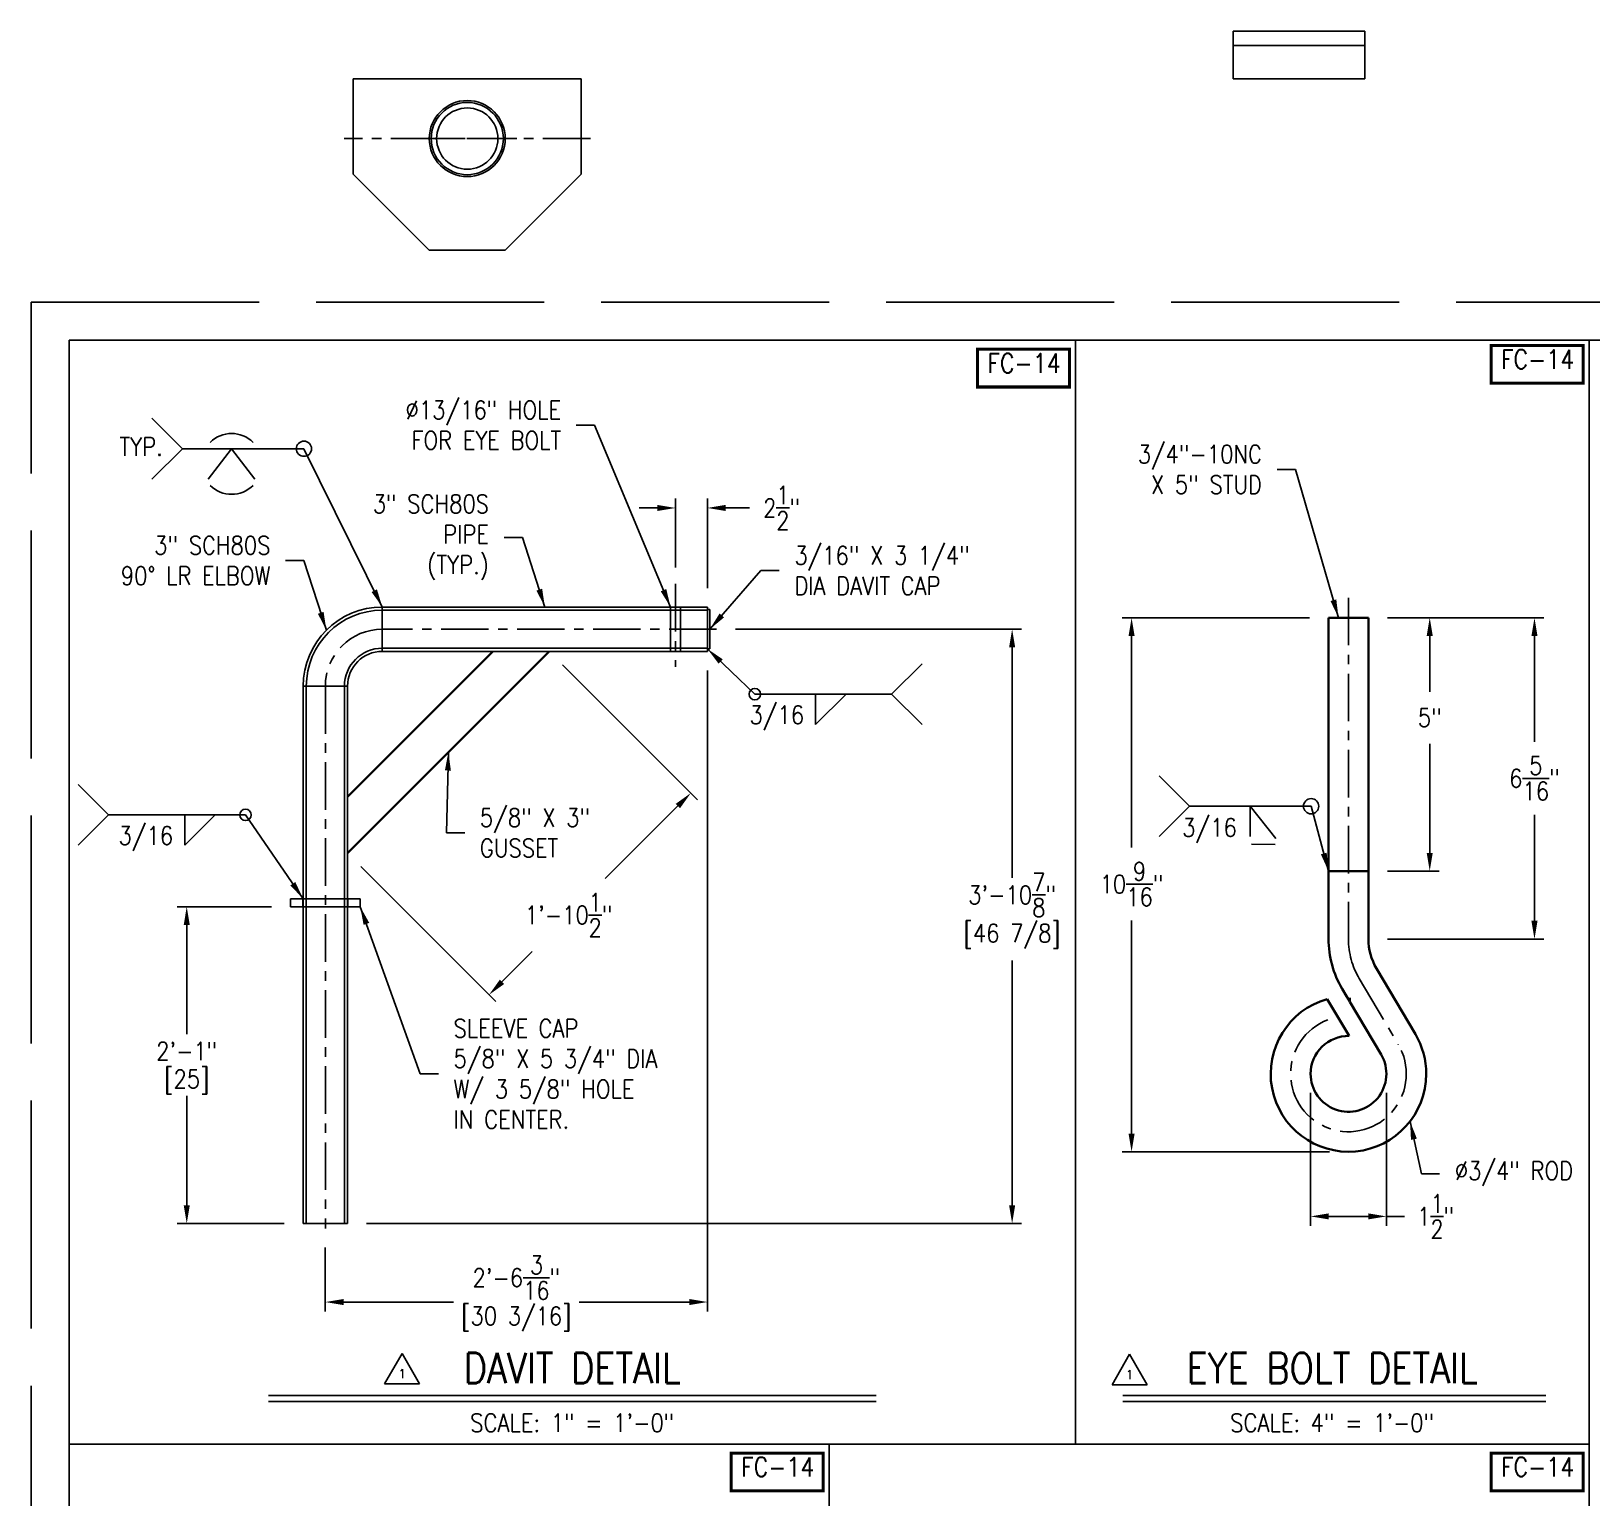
# Model space of a CAD drawing. Extents: x -189 to 279, y 9 to 246.
# Drawn here: x -9 to 114.2, y 130.7 to 246.4 of the extents above; entities that cross this region are included whole.
import ezdxf
from ezdxf.enums import TextEntityAlignment as Align

# ---------------------------------------------------------------- set-up
doc = ezdxf.new("R2010")
doc.units = 0
doc.header["$LTSCALE"] = 3
doc.header["$MEASUREMENT"] = 0
doc.header["$PDMODE"] = 33
doc.header["$PDSIZE"] = -0.5
doc.linetypes.add('AM_ISO02W050', pattern=[7.5, 6, -1.5])
doc.linetypes.add('CENTER', pattern=[2, 1.25, -0.25, 0.25, -0.25])
doc.layers.get('0').update_dxf_attribs({"linetype": 'CONTINUOUS'})
doc.layers.get('Defpoints').update_dxf_attribs({"linetype": 'CONTINUOUS'})
for name, color, linetype in [('11-2 PIPE', 7, 'CONTINUOUS'), ('CENTER', 5, 'CENTER'), ('DIM', 1, 'CONTINUOUS'), ('EXTERNALS', 3, 'CONTINUOUS'), ('FLG', 2, 'CONTINUOUS'), ('muoto', 4, 'CONTINUOUS'), ('PIVOT', 30, 'CONTINUOUS'), ('TEXT', 4, 'CONTINUOUS')]:
    doc.layers.add(name, color=color, linetype=linetype)
doc.layers.add('AM_0', color=7, linetype='CONTINUOUS', lineweight=30)
doc.layers.add('AM_7', color=142, linetype='CENTER', lineweight=25)
doc.styles.add('ROMANS', font='ROMANS.shx', dxfattribs={"width": 0.85, "height": 1.44})
doc.styles.get("Standard").update_dxf_attribs({"font": 'sanss___.ttf'})
doc.dimstyles.get("Standard").update_dxf_attribs({"dimtxt": 0.18, "dimasz": 0.18, "dimexe": 0.18, "dimexo": 0.0625, "dimgap": 0.09, "dimtad": 0, "dimtih": 1, "dimtoh": 1, "dimdec": 4, "dimzin": 0, "dimdsep": 46, "dimtxsty": 'Standard', "dimcen": 0.09, "dimadec": 0, "dimazin": 0, "dimtfac": 1, "dimtdec": 4, "dimtofl": 0, "dimtmove": 0, "dimatfit": 3, "dimfxl": 1, "dimtolj": 1, "dimtzin": 0, "dimarcsym": 0})

# ---------------------------------------------------------------- blocks, each defined once
blk = doc.blocks.new('*D80')
at = {"layer": 'Defpoints', "color": 0, "transparency": 16777216}
for p in [(41.87, 208.77), (41.87, 202.57), (44.39, 200.95)]:
    blk.add_point(p, dxfattribs=at)
at = {"layer": 'DIM', "color": 0, "lineweight": -2, "transparency": 16777216}
for p, q in [((41.87, 204.07), (41.87, 209.52)), ((44.39, 202.45), (44.39, 209.52)), ((40.43, 208.77), (38.99, 208.77)), ((45.83, 208.77), (47.71, 208.77))]:
    blk.add_line(p, q, dxfattribs=at)
at = {"layer": 'DIM', "color": 0, "transparency": 16777216}
for points in [[(40.43, 209.01), (40.43, 208.53), (41.87, 208.77)], [(45.83, 209.01), (45.83, 208.53), (44.39, 208.77)]]:
    blk.add_solid(points, dxfattribs=at)
at = {"layer": 'DIM', "color": 0, "transparency": 16777216, "insert": (50.25, 208.77), "char_height": 1.44, "attachment_point": 5, "style": 'ROMANS'}
blk.add_mtext('\\A1;2{\\H1x;\\S1/2;}"', dxfattribs=at)
blk = doc.blocks.new('*D81')
at = {"layer": 'Defpoints', "color": 0, "transparency": 16777216}
for p in [(44.39, 197.45), (14.22, 151.91), (44.39, 146.1)]:
    blk.add_point(p, dxfattribs=at)
at = {"layer": 'DIM', "color": 0, "lineweight": -2, "transparency": 16777216}
for p, q in [((44.39, 195.95), (44.39, 145.35)), ((14.22, 150.41), (14.22, 145.35)), ((15.66, 146.1), (24.35, 146.1)), ((42.95, 146.1), (34.27, 146.1))]:
    blk.add_line(p, q, dxfattribs=at)
at = {"layer": 'DIM', "color": 0, "transparency": 16777216}
for points in [[(15.66, 146.34), (15.66, 145.86), (14.22, 146.1)], [(42.95, 146.34), (42.95, 145.86), (44.39, 146.1)]]:
    blk.add_solid(points, dxfattribs=at)
at = {"layer": 'DIM', "color": 0, "transparency": 16777216, "char_height": 1.44, "attachment_point": 5, "style": 'ROMANS'}
for s, insert in [('\\A1;2\'-6{\\H1x;\\S3/16;}"', (29.31, 148.02)), ('\\A1;[30 3/16]', (29.31, 144.76))]:
    blk.add_mtext(s, dxfattribs=dict(at, insert=insert))
blk = doc.blocks.new('*D82')
at = {"layer": 'Defpoints', "color": 0, "transparency": 16777216}
for p in [(45.11, 199.2), (15.97, 152.3), (68.45, 152.3)]:
    blk.add_point(p, dxfattribs=at)
at = {"layer": 'DIM', "color": 0, "lineweight": -2, "transparency": 16777216}
for p, q in [((46.61, 199.2), (69.2, 199.2)), ((68.45, 197.76), (68.45, 179.57)), ((68.45, 153.74), (68.45, 173.05)), ((17.47, 152.3), (69.2, 152.3))]:
    blk.add_line(p, q, dxfattribs=at)
at = {"layer": 'DIM', "color": 0, "transparency": 16777216}
for points in [[(68.21, 197.76), (68.69, 197.76), (68.45, 199.2)], [(68.21, 153.74), (68.69, 153.74), (68.45, 152.3)]]:
    blk.add_solid(points, dxfattribs=at)
at = {"layer": 'DIM', "color": 0, "transparency": 16777216, "char_height": 1.44, "attachment_point": 5, "style": 'ROMANS'}
for s, insert in [('\\A1;3\'-10{\\H1x;\\S7/8;}"', (68.45, 178.23)), ('\\A1;[46 7/8]', (68.45, 174.97))]:
    blk.add_mtext(s, dxfattribs=dict(at, insert=insert))
blk = doc.blocks.new('*D83')
at = {"layer": 'Defpoints', "color": 0, "transparency": 16777216}
for p in [(31.9, 197.45), (43.08, 186.27), (15.97, 181.53)]:
    blk.add_point(p, dxfattribs=at)
at = {"layer": 'DIM', "color": 0, "lineweight": -2, "transparency": 16777216}
for p, q in [((32.96, 196.39), (43.61, 185.74)), ((42.06, 185.25), (36.32, 179.52)), ((17.03, 180.47), (27.68, 169.82)), ((28.17, 171.37), (30.56, 173.76))]:
    blk.add_line(p, q, dxfattribs=at)
at = {"layer": 'DIM', "color": 0, "transparency": 16777216}
for points in [[(41.89, 185.42), (42.23, 185.08), (43.08, 186.27)], [(28, 171.54), (28.34, 171.2), (27.15, 170.35)]]:
    blk.add_solid(points, dxfattribs=at)
at = {"layer": 'DIM', "color": 0, "transparency": 16777216, "insert": (33.44, 176.64), "char_height": 1.44, "attachment_point": 5, "style": 'ROMANS'}
blk.add_mtext('\\A1;1\'-10{\\H1x;\\S1/2;}"', dxfattribs=at)
blk = doc.blocks.new('*D85')
at = {"layer": 'Defpoints', "color": 0, "transparency": 16777216}
for p in [(96.58, 200.11), (96.58, 180.11), (101.42, 180.11)]:
    blk.add_point(p, dxfattribs=at)
at = {"layer": 'DIM', "color": 0, "lineweight": -2, "transparency": 16777216}
for p, q in [((98.08, 200.11), (102.17, 200.11)), ((101.42, 198.67), (101.42, 194.27)), ((101.42, 181.55), (101.42, 190.16)), ((98.08, 180.11), (102.17, 180.11))]:
    blk.add_line(p, q, dxfattribs=at)
at = {"layer": 'DIM', "color": 0, "transparency": 16777216}
for points in [[(101.18, 198.67), (101.66, 198.67), (101.42, 200.11)], [(101.18, 181.55), (101.66, 181.55), (101.42, 180.11)]]:
    blk.add_solid(points, dxfattribs=at)
at = {"layer": 'DIM', "color": 0, "transparency": 16777216, "insert": (101.42, 192.22), "char_height": 1.44, "attachment_point": 5, "style": 'ROMANS'}
blk.add_mtext('\\A1;5"', dxfattribs=at)
blk = doc.blocks.new('*D86')
at = {"layer": 'Defpoints', "color": 0, "transparency": 16777216}
for p in [(96.58, 200.11), (96.58, 174.75), (109.69, 174.75)]:
    blk.add_point(p, dxfattribs=at)
at = {"layer": 'DIM', "color": 0, "lineweight": -2, "transparency": 16777216}
for p, q in [((98.08, 200.11), (110.44, 200.11)), ((109.69, 198.67), (109.69, 190.31)), ((109.69, 176.19), (109.69, 184.55)), ((98.08, 174.75), (110.44, 174.75))]:
    blk.add_line(p, q, dxfattribs=at)
at = {"layer": 'DIM', "color": 0, "transparency": 16777216}
for points in [[(109.45, 198.67), (109.93, 198.67), (109.69, 200.11)], [(109.45, 176.19), (109.93, 176.19), (109.69, 174.75)]]:
    blk.add_solid(points, dxfattribs=at)
at = {"layer": 'DIM', "color": 0, "transparency": 16777216, "insert": (109.69, 187.43), "char_height": 1.44, "attachment_point": 5, "style": 'ROMANS'}
blk.add_mtext('\\A1;6{\\H1x;\\S5/16;}"', dxfattribs=at)
blk = doc.blocks.new('*D87')
at = {"layer": 'Defpoints', "color": 0, "transparency": 16777216}
for p in [(93.43, 200.11), (77.88, 157.96), (95, 157.96)]:
    blk.add_point(p, dxfattribs=at)
at = {"layer": 'DIM', "color": 0, "lineweight": -2, "transparency": 16777216}
for p, q in [((91.93, 200.11), (77.13, 200.11)), ((77.88, 198.67), (77.88, 181.96)), ((77.88, 159.4), (77.88, 176.2)), ((93.5, 157.96), (77.13, 157.96))]:
    blk.add_line(p, q, dxfattribs=at)
at = {"layer": 'DIM', "color": 0, "transparency": 16777216}
for points in [[(77.64, 198.67), (78.12, 198.67), (77.88, 200.11)], [(77.64, 159.4), (78.12, 159.4), (77.88, 157.96)]]:
    blk.add_solid(points, dxfattribs=at)
at = {"layer": 'DIM', "color": 0, "transparency": 16777216, "insert": (77.88, 179.08), "char_height": 1.44, "attachment_point": 5, "style": 'ROMANS'}
blk.add_mtext('\\A1;10{\\H1x;\\S9/16;}"', dxfattribs=at)
blk = doc.blocks.new('*D88')
at = {"layer": 'Defpoints', "color": 0, "transparency": 16777216}
for p in [(92.01, 164.11), (98, 164.11), (98, 152.86)]:
    blk.add_point(p, dxfattribs=at)
at = {"layer": 'DIM', "color": 0, "lineweight": -2, "transparency": 16777216}
for p, q in [((92.01, 162.61), (92.01, 152.11)), ((98, 162.61), (98, 152.11)), ((93.45, 152.86), (96.56, 152.86)), ((98, 152.86), (99.44, 152.86))]:
    blk.add_line(p, q, dxfattribs=at)
at = {"layer": 'DIM', "color": 0, "transparency": 16777216}
for points in [[(93.45, 153.1), (93.45, 152.62), (92.01, 152.86)], [(96.56, 153.1), (96.56, 152.62), (98, 152.86)]]:
    blk.add_solid(points, dxfattribs=at)
at = {"layer": 'DIM', "color": 0, "transparency": 16777216, "insert": (101.89, 152.86), "char_height": 1.44, "attachment_point": 5, "style": 'ROMANS'}
blk.add_mtext('\\A1;1{\\H1x;\\S1/2;}"', dxfattribs=at)
blk = doc.blocks.new('*D95')
at = {"layer": 'Defpoints', "color": 0, "transparency": 16777216}
for p in [(3.28, 177.3), (11.47, 177.3), (12.47, 152.3)]:
    blk.add_point(p, dxfattribs=at)
at = {"layer": 'DIM', "color": 0, "lineweight": -2, "transparency": 16777216}
for p, q in [((9.97, 177.3), (2.53, 177.3)), ((3.28, 175.86), (3.28, 167.24)), ((3.28, 153.74), (3.28, 162.37)), ((10.97, 152.3), (2.53, 152.3))]:
    blk.add_line(p, q, dxfattribs=at)
at = {"layer": 'DIM', "color": 0, "transparency": 16777216}
for points in [[(3.04, 175.86), (3.52, 175.86), (3.28, 177.3)], [(3.04, 153.74), (3.52, 153.74), (3.28, 152.3)]]:
    blk.add_solid(points, dxfattribs=at)
at = {"layer": 'DIM', "color": 0, "transparency": 16777216, "char_height": 1.44, "attachment_point": 5, "style": 'ROMANS'}
for s, insert in [('\\A1;2\'-1"', (3.28, 165.9)), ('\\A1;[25]', (3.28, 163.46))]:
    blk.add_mtext(s, dxfattribs=dict(at, insert=insert))

msp = doc.modelspace()

# ---------------------------------------------------------------- linework, layer by layer
for p, q in [((-6, 18), (-6, 222)), ((-6, 222), (270, 222)), ((-6, 222), (-6, 42)), ((270, 222), (18, 222)), ((73.44618, 222), (73.44618, 134.88749)), ((114, 222), (114, 132)), ((114, 46.8), (114, 222)), ((73.44618, 134.88749), (-6, 134.88749)), ((54, 134.88749), (54, 18)), ((114, 134.88749), (73.44618, 134.88749)), ((114, 132), (114, 18))]:
    msp.add_line(p, q)
at = {"layer": '11-2 PIPE'}
for radius in [2.85, 2.415]:
    msp.add_circle((25.42706, 237.92225), radius, dxfattribs=at)
at = {"layer": 'AM_0'}
for p, q in [((93.42985, 200.10607), (93.42985, 174.75174)), ((93.42985, 200.10607), (96.57945, 200.10607)), ((96.57945, 174.75174), (96.57945, 200.10607)), ((15.97267, 185.98304), (27.44228, 197.45264)), ((31.89649, 197.45264), (15.97267, 181.52882)), ((93.42985, 180.10607), (96.57945, 180.10607)), ((100.28947, 167.23521), (97.21664, 172.42495)), ((94.50647, 170.82027), (94.84421, 170.24985)), ((94.85543, 170.23091), (95.1047, 169.80992)), ((95.1047, 169.80992), (95.10972, 170.09653)), ((95.05611, 167.09945), (93.33136, 170.0124)), ((95.11591, 169.79098), (97.57931, 165.63053))]:
    msp.add_line(p, q, dxfattribs=at)
for centre, radius, start, end in [((101.14638, 174.75174), 7.71654, 180, 210.6296995), ((101.14638, 174.75174), 4.56693, 180, 210.6296995), ((95.00465, 164.10607), 6.14173, 105.8174073, 0), ((95.00465, 164.10607), 2.99213, 89.0132958, 180), ((95.00465, 164.10607), 6.14173, 0, 30.6296995), ((95.00465, 164.10607), 2.99213, 180, 30.6296995)]:
    msp.add_arc(centre, radius, start, end, dxfattribs=at)
at = {"layer": 'AM_7'}
for p, q in [((95.00465, 201.68088), (95.00465, 174.75174)), ((95.86156, 171.62261), (98.93439, 166.43287)), ((92.01252, 164.10607), (92.01253, 164.11042)), ((97.99678, 164.10607), (97.99677, 164.11359))]:
    msp.add_line(p, q, dxfattribs=at)
for centre, radius, start, end in [((101.14638, 174.75174), 6.14173, 180, 210.6296995), ((95.00465, 164.10607), 4.56693, 110.9977885, 30.6296995)]:
    msp.add_arc(centre, radius, start, end, dxfattribs=at)
at = {"layer": 'CENTER'}
for p, q in [((35.14706, 237.92225), (15.70706, 237.92225)), ((21.51251, 237.92225), (25.42706, 237.92225)), ((29.34162, 237.92225), (25.42706, 237.92225)), ((41.87228, 202.76801), (41.87228, 196.24025)), ((45.10964, 199.20264), (18.72267, 199.20264)), ((14.22267, 194.70264), (14.22267, 151.90737))]:
    msp.add_line(p, q, dxfattribs=at)
msp.add_arc((18.72267, 194.70264), 4.5, 90, 180, dxfattribs=at)
at = {"layer": 'Defpoints', "linetype": 'AM_ISO02W050'}
for p, q in [((-9, 9), (-9, 225)), ((-9, 225), (279, 225))]:
    msp.add_line(p, q, dxfattribs=at)
at = {"layer": 'DIM'}
for p, q in [((2.9352, 213.44486), (0.5352, 215.84486)), ((2.9352, 213.44486), (0.5352, 211.04486)), ((12.5352, 213.44486), (2.9352, 213.44486)), ((6.82193, 213.44486), (4.98035, 211.04486)), ((6.82193, 213.44486), (8.66352, 211.04486)), ((58.93355, 194.07332), (61.33355, 196.47332)), ((48.13229, 194.07332), (58.93355, 194.07332)), ((52.93229, 194.07332), (52.93229, 191.67332)), ((52.93229, 191.67332), (55.33229, 194.07332)), ((58.93355, 194.07332), (61.33355, 191.67332)), ((82.45318, 185.2277), (80.05318, 187.6277)), ((-2.88505, 184.54386), (-5.28505, 186.94386)), ((82.45318, 185.2277), (80.05318, 182.8277)), ((82.45318, 185.2277), (92.05318, 185.2277)), ((87.25318, 185.2277), (87.25318, 182.8277)), ((87.25318, 185.2277), (89.27475, 182.68409)), ((-2.88505, 184.54386), (-5.28505, 182.14386)), ((7.91621, 184.54386), (-2.88505, 184.54386)), ((3.11621, 184.54386), (3.11621, 182.14386)), ((3.11621, 182.14386), (5.51621, 184.54386)), ((87.35199, 182.24064), (89.21559, 182.21107)), ((9.72309, 138.72749), (57.72309, 138.72749)), ((9.72309, 138.24749), (57.72309, 138.24749)), ((77.1774, 138.72749), (110.57938, 138.72749)), ((77.1774, 138.24749), (110.57938, 138.24749))]:
    msp.add_line(p, q, dxfattribs=at)
for centre, radius in [((12.5352, 213.44486), 0.6), ((48.13229, 194.07332), 0.45), ((7.91621, 184.54386), 0.45), ((92.05318, 185.2277), 0.6)]:
    msp.add_circle(centre, radius, dxfattribs=at)
for start, end in [(45, 135), (225, 315)]:
    msp.add_arc((6.82193, 212.24486), 2.4, start, end, dxfattribs=at)
at = {"layer": 'EXTERNALS'}
for p, q in [((44.39196, 200.75776), (44.57946, 200.75776)), ((44.57946, 200.75776), (44.57946, 197.64753)), ((44.57946, 197.64753), (44.39196, 197.64753)), ((11.46677, 177.30107), (11.46677, 177.92607)), ((16.97858, 177.92607), (11.46677, 177.92607)), ((12.45102, 177.30107), (12.45102, 177.92607)), ((15.99433, 177.92607), (15.99433, 177.30107)), ((16.97858, 177.92607), (16.97858, 177.30107)), ((16.97858, 177.30107), (11.46677, 177.30107))]:
    msp.add_line(p, q, dxfattribs=at)
at = {"layer": 'FLG'}
for p, q in [((85.89581, 242.64311), (85.89581, 246.39311)), ((96.30206, 245.26811), (85.89581, 245.26811)), ((96.30206, 242.64311), (96.30206, 246.39311)), ((96.30206, 242.64311), (85.89581, 242.64311))]:
    msp.add_line(p, q, dxfattribs=at)
at = {"layer": 'muoto'}
for p, q in [((85.89581, 246.39311), (96.30206, 246.39311)), ((85.89581, 245.26811), (96.30206, 245.26811))]:
    msp.add_line(p, q, dxfattribs=at)
at = {"layer": 'PIVOT'}
for p, q in [((16.42706, 242.64311), (16.42706, 235.10975)), ((16.42706, 242.64311), (34.42706, 242.64311)), ((34.42706, 242.64311), (34.42706, 235.10975)), ((16.42706, 235.10975), (22.42706, 229.10975)), ((34.42706, 235.10975), (28.42706, 229.10975)), ((28.42706, 229.10975), (22.42706, 229.10975)), ((18.72267, 200.95264), (44.39196, 200.95264)), ((18.72267, 197.45264), (18.72267, 200.95264)), ((41.47858, 197.46174), (41.47858, 200.95264)), ((42.26598, 200.95264), (42.26598, 197.46173)), ((44.39196, 197.45264), (44.39196, 200.95264)), ((18.72267, 200.70461), (44.39196, 200.70461)), ((44.39196, 197.70068), (18.72267, 197.70068)), ((27.44228, 197.45264), (18.72267, 197.45264)), ((27.44228, 197.45264), (31.89649, 197.45264)), ((44.39196, 197.45264), (31.89649, 197.45264)), ((12.47267, 177.89162), (12.47267, 194.70264)), ((15.97267, 194.70264), (12.47267, 194.70264)), ((12.7207, 152.30107), (12.7207, 194.70264)), ((15.72464, 194.70264), (15.72464, 152.30107)), ((15.97267, 194.70264), (15.97267, 185.98304)), ((15.97267, 181.52882), (15.97267, 185.98304)), ((15.97267, 181.52882), (15.97267, 177.89162)), ((12.47267, 152.30107), (12.47267, 177.89162)), ((15.97267, 177.89162), (15.97267, 152.30107)), ((15.97267, 152.30107), (12.47267, 152.30107))]:
    msp.add_line(p, q, dxfattribs=at)
msp.add_circle((25.42706, 237.92225), 3, dxfattribs=at)
for radius in [6.25, 6.00197, 2.99803, 2.75]:
    msp.add_arc((18.72267, 194.70264), radius, 90, 180, dxfattribs=at)
at = {"layer": 'TEXT'}
for p, q in [((20.28451, 142.04106), (18.89887, 139.64106)), ((21.67015, 139.64106), (20.28451, 142.04106)), ((77.72719, 141.97623), (76.34155, 139.57623)), ((79.11283, 139.57623), (77.72719, 141.97623)), ((18.89887, 139.64106), (21.67015, 139.64106)), ((76.34155, 139.57623), (79.11283, 139.57623))]:
    msp.add_line(p, q, dxfattribs=at)
at = {"layer": 'TEXT', "const_width": 0.24}
for points in [[(65.7166, 221.29154), (65.7166, 218.31485), (72.98101, 218.31485), (72.98101, 221.29154)], [(106.27042, 221.59622), (106.27042, 218.61953), (113.53483, 218.61953), (113.53483, 221.59622)], [(46.27042, 134.17903), (46.27042, 131.20234), (53.53483, 131.20234), (53.53483, 134.17903)], [(106.27042, 134.17903), (106.27042, 131.20234), (113.53483, 131.20234), (113.53483, 134.17903)]]:
    msp.add_lwpolyline(points, close=True, dxfattribs=at)

# ---------------------------------------------------------------- texts
at = {"layer": 'DIM', "style": 'ROMANS', "width": 0.85}
msp.add_text('TYP.', height=1.44, dxfattribs=at).set_placement((-0.32341, 213.61433), align=Align.MIDDLE_CENTER)
for p in [(47.71538, 191.72261), (-2.10071, 182.19316), (81.87718, 182.8277)]:
    msp.add_text('3/16', height=1.44, dxfattribs=at).set_placement(p)
for s, height, p in [('DAVIT DETAIL', 2.4, (33.72309, 139.68749)), ('EYE BOLT DETAIL', 2.4, (93.72309, 139.68749)), ('SCALE: 1" = 1\'-0"', 1.44, (33.72309, 135.84749)), ('SCALE: 4" = 1\'-0"', 1.44, (93.72309, 135.84749))]:
    msp.add_text(s, height=height, dxfattribs=at).set_placement(p, align=Align.CENTER)
at = {"layer": 'DIM', "char_height": 1.44, "style": 'ROMANS'}
for s, insert, attachment_point in [('%%C13/16" HOLE\\PFOR EYE BOLT', (32.83594, 215.30316), 6), ('\\A1;3/4"-10NC \\PX 5" STUD', (88.17446, 211.81138), 6), ('3" SCH80S\\PPIPE\\P(TYP.)', (27.14325, 206.4496), 6), ('3" SCH80S\\P90%%D LR ELBOW', (9.88919, 204.61902), 6), ('3/16" X 3 1/4"\\PDIA DAVIT CAP', (51.25574, 203.82298), 4), ('5/8" X 3"\\PGUSSET', (26.42539, 183.1299), 4), ('SLEEVE CAP\\P5/8" X 5 3/4" DIA\\PW/ 3 5/8" HOLE\\PIN CENTER.', (24.35171, 164.10452), 4), ('%%C3/4" ROD', (103.40305, 156.2218), 4)]:
    msp.add_mtext(s, dxfattribs=dict(at, insert=insert, attachment_point=attachment_point))
at = {"layer": 'TEXT', "style": 'ROMANS', "width": 0.85}
for p in [(20.28451, 140.44106), (77.72719, 140.37623)]:
    msp.add_text('1', height=0.72, dxfattribs=at).set_placement(p, align=Align.MIDDLE_CENTER)
at = {"layer": 'TEXT', "char_height": 1.512, "width": 29.2906667, "attachment_point": 1, "style": 'ROMANS'}
for insert in [(66.49039, 220.95145), (107.04421, 221.25613), (47.04421, 133.83894), (107.04421, 133.83894)]:
    msp.add_mtext('FC-14', dxfattribs=dict(at, insert=insert))

# ---------------------------------------------------------------- dimensions: what is measured, and where the dimension line sits
at = {"layer": 'DIM'}
for base, p1, p2, override, picture, middle in [((41.87228, 208.77205), (44.39196, 200.95264), (41.87228, 202.56747), {"dimscale": 12, "dimtxt": 1.44, "dimasz": 0.12, "dimexe": 0.0625, "dimexo": 0.125, "dimgap": 0.1, "dimzin": 3, "dimlunit": 4, "dimpost": '\\X', "dimtxsty": 'ROMANS', "dimcen": 0}, '*D80', (50.24738, 208.77205)), ((44.39196, 146.09815), (14.22267, 151.90737), (44.39196, 197.45264), {"dimscale": 12, "dimtxt": 1.44, "dimasz": 0.12, "dimexe": 0.0625, "dimexo": 0.125, "dimgap": 0.02, "dimzin": 3, "dimlunit": 4, "dimpost": '\\X', "dimtxsty": 'ROMANS', "dimcen": 0}, '*D81', (29.30732, 146.09815))]:
    dim = msp.add_linear_dim(base=base, p1=p1, p2=p2, dimstyle='Standard', override=override, dxfattribs=at)
    dim.commit()
    dim.dimension.update_dxf_attribs({"geometry": picture, "text_midpoint": middle, "dimtype": 160})
for base, p1, p2, angle, override, picture, middle, dimtype in [((77.88137, 157.96434), (93.42985, 200.10607), (95.00465, 157.96434), 90, {"dimscale": 12, "dimtxt": 1.44, "dimasz": 0.12, "dimexe": 0.0625, "dimexo": 0.125, "dimgap": 0.1, "dimlfac": 0.25, "dimzin": 3, "dimlunit": 4, "dimpost": '\\X', "dimtxsty": 'ROMANS', "dimcen": 0}, '*D87', (77.88137, 179.0756), 160), ((101.41704, 180.10607), (96.57945, 200.10607), (96.57945, 180.10607), 90, {"dimscale": 12, "dimtxt": 1.44, "dimasz": 0.12, "dimexe": 0.0625, "dimexo": 0.125, "dimgap": 0.1, "dimlfac": 0.25, "dimzin": 3, "dimlunit": 4, "dimpost": '\\X', "dimtxsty": 'ROMANS', "dimcen": 0}, '*D85', (101.41704, 192.21762), 160), ((68.45291, 152.30107), (45.10964, 199.20264), (15.97267, 152.30107), 90, {"dimscale": 12, "dimtxt": 1.44, "dimasz": 0.12, "dimexe": 0.0625, "dimexo": 0.125, "dimgap": 0.02, "dimzin": 3, "dimlunit": 4, "dimpost": '\\X', "dimtxsty": 'ROMANS', "dimcen": 0}, '*D82', (68.45291, 176.30938), 160), ((43.0781, 186.27104), (15.97267, 181.52882), (31.89649, 197.45264), 45, {"dimscale": 12, "dimtxt": 1.44, "dimasz": 0.12, "dimexe": 0.0625, "dimexo": 0.125, "dimgap": 0.1, "dimzin": 3, "dimlunit": 4, "dimpost": '\\X', "dimtxsty": 'ROMANS', "dimcen": 0}, '*D83', (33.4431, 176.63603), 161)]:
    dim = msp.add_linear_dim(base=base, p1=p1, p2=p2, angle=angle, dimstyle='Standard', override=override, dxfattribs=at)
    dim.commit()
    dim.dimension.update_dxf_attribs({"geometry": picture, "text_midpoint": middle, "dimtype": dimtype})
for base, p1, p2, override, picture, middle in [((109.6903, 174.75174), (96.57945, 200.10607), (96.57945, 174.75174), {"dimscale": 12, "dimtxt": 1.44, "dimasz": 0.12, "dimexe": 0.0625, "dimexo": 0.125, "dimgap": 0.1, "dimlfac": 0.25, "dimzin": 3, "dimlunit": 4, "dimpost": '\\X', "dimtxsty": 'ROMANS', "dimcen": 0}, '*D86', (109.6903, 187.42891)), ((3.27688, 177.30107), (12.47267, 152.30107), (11.46677, 177.30107), {"dimscale": 12, "dimtxt": 1.44, "dimasz": 0.12, "dimexe": 0.0625, "dimexo": 0.125, "dimgap": 0.02, "dimzin": 3, "dimlunit": 4, "dimpost": '\\X', "dimtxsty": 'ROMANS', "dimcen": 0}, '*D95', (3.27688, 164.80107))]:
    dim = msp.add_linear_dim(base=base, p1=p1, p2=p2, angle=90, dimstyle='Standard', override=override, dxfattribs=at)
    dim.commit()
    dim.dimension.update_dxf_attribs({"geometry": picture, "text_midpoint": middle})
dim = msp.add_linear_dim(base=(97.99678, 152.86446), p1=(92.01252, 164.10607), p2=(97.99678, 164.10607), dimstyle='Standard', override={"dimscale": 12, "dimtxt": 1.44, "dimasz": 0.12, "dimexe": 0.0625, "dimexo": 0.125, "dimgap": 0.1, "dimlfac": 0.25, "dimzin": 3, "dimlunit": 4, "dimpost": '\\X', "dimtxsty": 'ROMANS', "dimcen": 0}, dxfattribs=at)
dim.commit()
dim.dimension.update_dxf_attribs({"geometry": '*D88', "text_midpoint": (101.88992, 152.86446)})

# ---------------------------------------------------------------- leaders
at = {"layer": 'DIM', "annotation_type": 0, "has_hookline": 1}
for points, override, hookline_direction, text_width in [([(41.47858, 200.95264), (35.47594, 215.30316), (34.03594, 215.30316)], {"dimscale": 12, "dimtxt": 1.44, "dimasz": 0.12, "dimexe": 0.0625, "dimexo": 0.125, "dimgap": 0.1, "dimzin": 3, "dimlunit": 4, "dimpost": '\\X', "dimtxsty": 'ROMANS', "dimcen": 0}, 1, 13.464), ([(94.21725, 200.10607), (90.81446, 211.81138), (89.37446, 211.81138)], {"dimscale": 12, "dimtxt": 1.44, "dimasz": 0.12, "dimexe": 0.0625, "dimexo": 0.125, "dimgap": 0.1, "dimlfac": 0.25, "dimzin": 3, "dimlunit": 4, "dimpost": '\\X', "dimtxsty": 'ROMANS', "dimcen": 0}, 1, 10.43314), ([(31.55732, 200.95264), (29.78325, 206.4496), (28.34325, 206.4496)], {"dimscale": 12, "dimtxt": 1.44, "dimasz": 0.12, "dimexe": 0.0625, "dimexo": 0.125, "dimgap": 0.1, "dimzin": 3, "dimlunit": 4, "dimpost": '\\X', "dimtxsty": 'ROMANS', "dimcen": 0}, 1, 10.02514), ([(14.30325, 199.12206), (12.52919, 204.61902), (11.08919, 204.61902)], {"dimscale": 12, "dimtxt": 1.44, "dimasz": 0.12, "dimexe": 0.0625, "dimexo": 0.125, "dimgap": 0.1, "dimzin": 3, "dimlunit": 4, "dimpost": '\\X', "dimtxsty": 'ROMANS', "dimcen": 0}, 1, 13.23086), ([(44.57946, 199.20264), (48.61574, 203.82298), (50.05574, 203.82298)], {"dimscale": 12, "dimtxt": 1.44, "dimasz": 0.12, "dimexe": 0.0625, "dimexo": 0.125, "dimgap": 0.1, "dimzin": 3, "dimlunit": 4, "dimpost": '\\X', "dimtxsty": 'ROMANS', "dimcen": 0}, 0, 15.73714), ([(23.93458, 189.49073), (23.78539, 183.1299), (25.22539, 183.1299)], {"dimscale": 12, "dimtxt": 1.44, "dimasz": 0.12, "dimexe": 0.0625, "dimexo": 0.125, "dimgap": 0.1, "dimzin": 3, "dimlunit": 4, "dimpost": '\\X', "dimtxsty": 'ROMANS', "dimcen": 0}, 0, 9.73371), ([(16.97858, 177.30107), (21.71171, 164.10452), (23.15171, 164.10452)], {"dimscale": 12, "dimtxt": 1.44, "dimasz": 0.12, "dimexe": 0.0625, "dimexo": 0.125, "dimgap": 0.1, "dimlfac": 0.166667, "dimzin": 3, "dimlunit": 4, "dimpost": '\\X', "dimtxsty": 'ROMANS', "dimcen": 0}, 0, 18.59314), ([(99.86787, 160.35508), (100.76305, 156.2218), (102.20305, 156.2218)], {"dimscale": 12, "dimtxt": 1.44, "dimasz": 0.12, "dimexe": 0.0625, "dimexo": 0.125, "dimgap": 0.1, "dimlfac": 0.166667, "dimzin": 3, "dimlunit": 4, "dimpost": '\\X', "dimtxsty": 'ROMANS', "dimcen": 0}, 0, 10.14171)]:
    msp.add_leader(points, dimstyle='Standard', override=override, dxfattribs=dict(at, hookline_direction=hookline_direction, text_width=text_width))
at = {"layer": 'DIM'}
for points in [[(18.72267, 200.95264), (12.5352, 213.44486)], [(44.39196, 197.64753), (48.13229, 194.07332)], [(93.42985, 180.10607), (92.05318, 185.2277)], [(12.47267, 177.92607), (7.91621, 184.54386)]]:
    msp.add_leader(points, dimstyle='Standard', override={"dimscale": 12, "dimtxt": 1.44, "dimasz": 0.12, "dimexe": 0.0625, "dimexo": 0.125, "dimgap": 0.1, "dimzin": 3, "dimlunit": 4, "dimpost": '\\X', "dimtxsty": 'ROMANS', "dimcen": 0}, dxfattribs=at)

doc.saveas('drawing.dxf')
